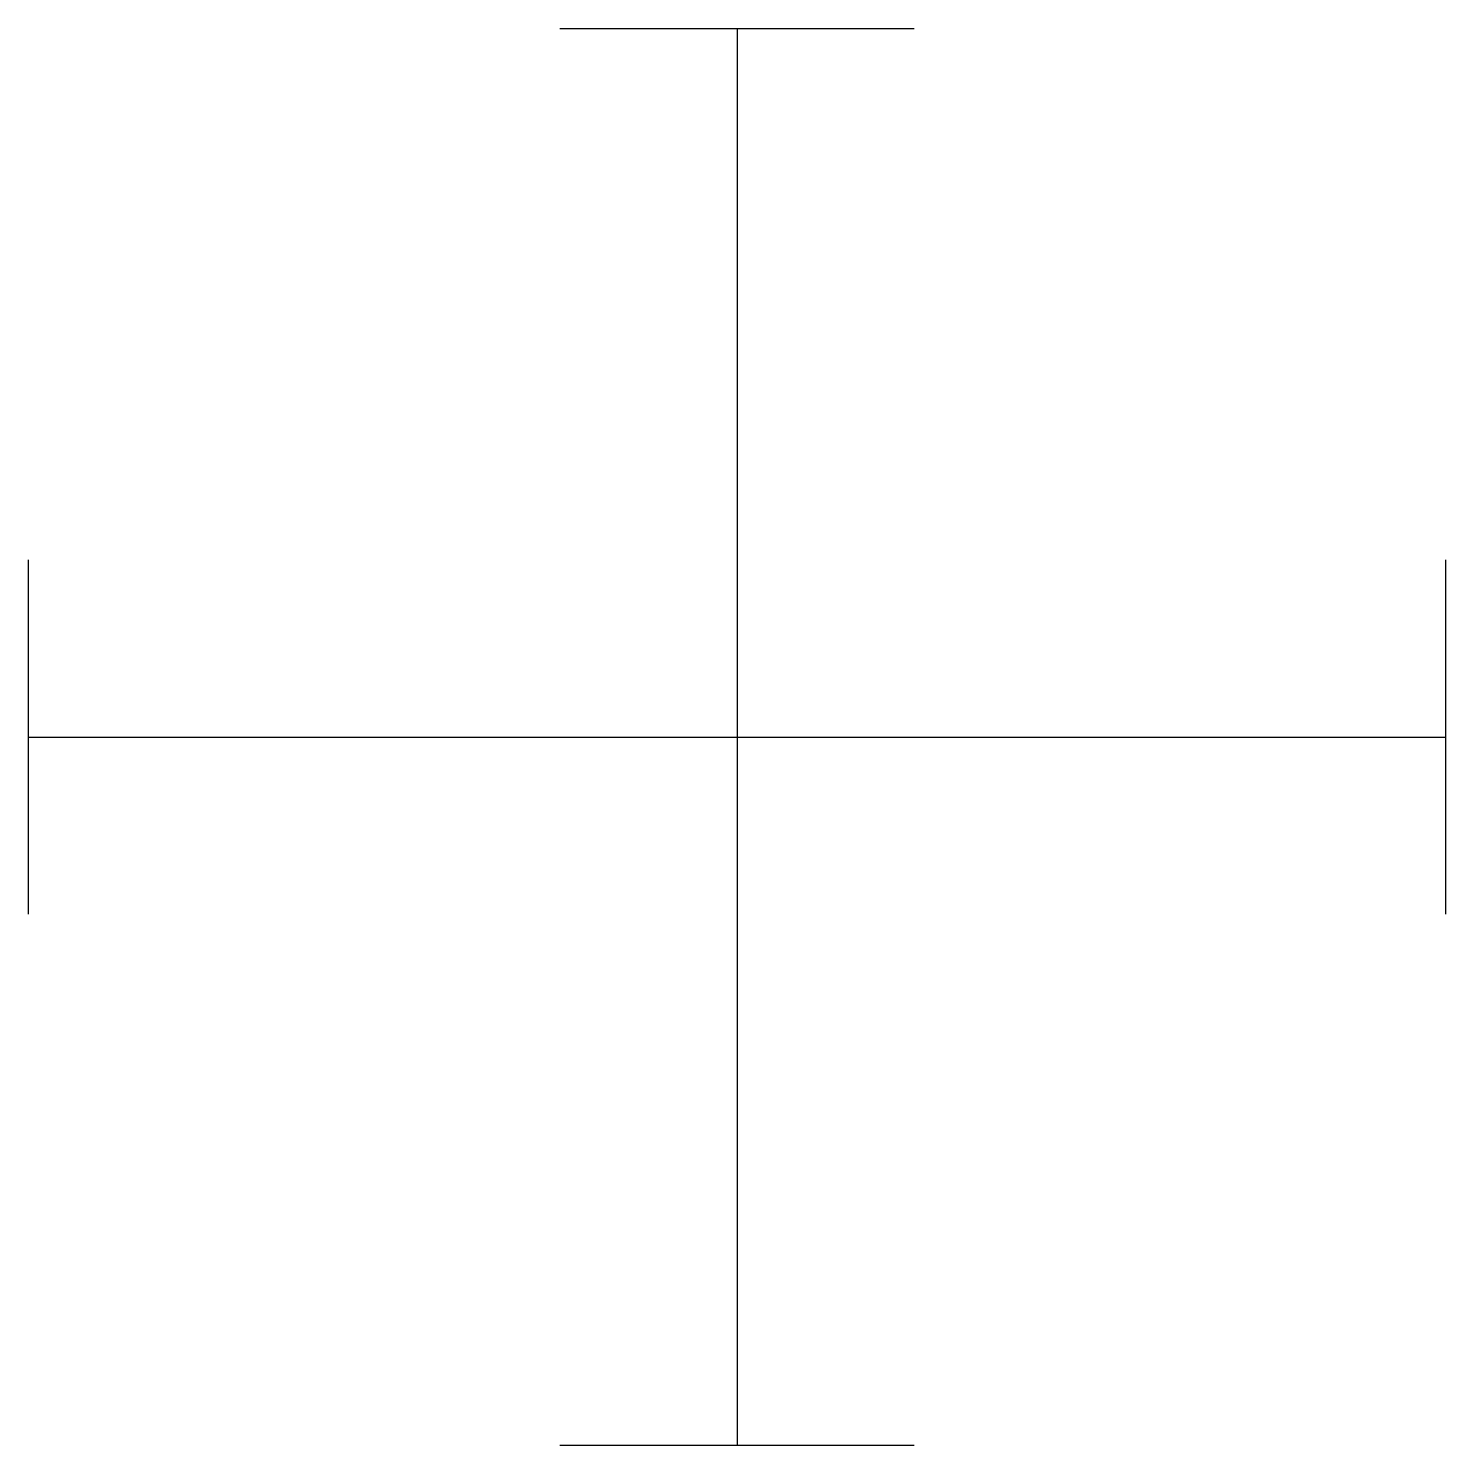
# Model space of a CAD drawing. Header units: feet. Extents: x -0.5 to 0.5, y -0.5 to 0.5.
import ezdxf

# ---------------------------------------------------------------- set-up
doc = ezdxf.new("R2010")
doc.units = ezdxf.units.FT
doc.header["$MEASUREMENT"] = 0

msp = doc.modelspace()

# ---------------------------------------------------------------- linework, layer by layer
for p, q in [((-0.125, 0.5, 1.0001), (0.125, 0.5, 1.0001)), ((0, 0.5, 1.0001), (0, -0.5, 1.0001)), ((-0.5, -0.125, 1.0001), (-0.5, 0.125, 1.0001)), ((0.5, 0.125, 1.0001), (0.5, -0.125, 1.0001)), ((-0.5, 0, 1.0001), (0.5, 0, 1.0001)), ((0.125, -0.5, 1.0001), (-0.125, -0.5, 1.0001))]:
    msp.add_line(p, q)
at = {"layer": 'Defpoints'}
msp.add_point((0, 0), dxfattribs=at)

doc.saveas('drawing.dxf')
